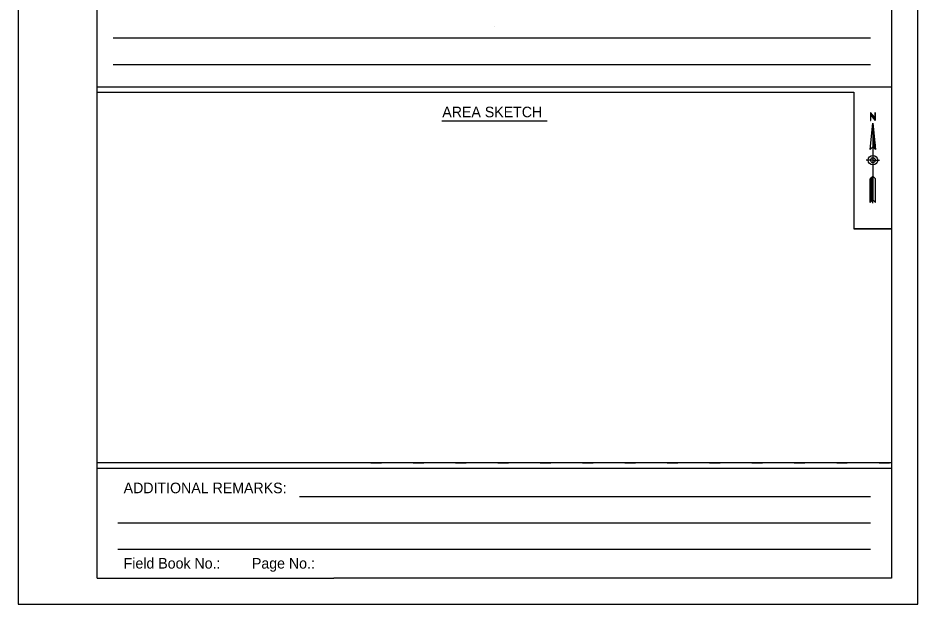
# Model space of a CAD drawing. Extents: x 4549 to 5399, y 9 to 1109.
# Drawn here: x 4549 to 5399, y 9 to 563 of the extents above; entities that cross this region are included whole.
import ezdxf

# ---------------------------------------------------------------- set-up
doc = ezdxf.new("R2010")
doc.units = 0
for name, color, linetype in [('1', 7, 'Continuous'), ('30', 7, 'Continuous'), ('63', 7, 'Continuous')]:
    doc.layers.add(name, color=color, linetype=linetype)

msp = doc.modelspace()

# ---------------------------------------------------------------- linework, layer by layer
at = {"layer": '1'}
for p, q in [((4548.88, 1109.42), (4548.88, 9.42)), ((4882.07, 142.83), (4887.07, 142.83)), ((4887.07, 142.83), (4892.07, 142.83)), ((4922.07, 142.83), (4927.07, 142.83)), ((4927.07, 142.83), (4932.07, 142.83)), ((4962.07, 142.83), (4967.07, 142.83)), ((4967.07, 142.83), (4972.07, 142.83)), ((5002.07, 142.83), (5007.07, 142.83)), ((5007.07, 142.83), (5012.07, 142.83)), ((5042.07, 142.83), (5047.07, 142.83)), ((5047.07, 142.83), (5052.07, 142.83)), ((5082.07, 142.84), (5087.07, 142.84)), ((5087.07, 142.84), (5092.07, 142.84)), ((5122.07, 142.84), (5127.07, 142.84)), ((5127.07, 142.84), (5132.07, 142.84)), ((5162.07, 142.84), (5167.07, 142.84)), ((5167.07, 142.84), (5172.07, 142.84)), ((5202.07, 142.84), (5207.07, 142.84)), ((5207.07, 142.84), (5212.07, 142.84)), ((5242.07, 142.84), (5247.07, 142.84)), ((5247.07, 142.84), (5252.07, 142.84)), ((5282.07, 142.84), (5287.07, 142.84)), ((5287.07, 142.84), (5292.07, 142.84)), ((5322.07, 142.84), (5327.07, 142.84)), ((5327.07, 142.84), (5332.07, 142.84)), ((5362.07, 142.84), (5367.07, 142.84)), ((5367.07, 142.84), (5372.07, 142.84))]:
    msp.add_line(p, q, dxfattribs=at)
msp.add_lwpolyline([(4623.54, 492.85), (5098.54, 492.85), (5338.16, 492.85), (5338.16, 363.96), (5373.87, 363.96), (5373.87, 142.84), (4623.54, 142.83)], close=True, dxfattribs=at)
at = {"layer": '30'}
for p, q in [((4638.83, 544.18), (5354.17, 544.18)), ((4638.83, 519.18), (5354.17, 519.18)), ((4623.54, 497.85), (5373.87, 497.85)), ((4623.54, 492.85), (5338.16, 492.85)), ((5338.16, 492.85), (5338.16, 363.96)), ((4949.24, 465.96), (5048.76, 465.96)), ((5356.31, 428.68), (5350.06, 428.68)), ((5356.31, 428.68), (5362.55, 428.68)), ((5356.31, 388.15), (5356.31, 413.68)), ((5373.87, 363.96), (5338.16, 363.96)), ((5373.87, 142.84), (4623.54, 142.83)), ((4623.54, 137.84), (5373.87, 137.84)), ((4814.69, 111.1), (5354.17, 111.1)), ((4643.23, 86.1), (5354.17, 86.1)), ((4643.23, 61.1), (5354.17, 61.1)), ((4623.54, 33.94), (4847.07, 33.94)), ((4847.42, 33.94), (4847.07, 33.94)), ((5373.87, 33.93), (4847.07, 33.94))]:
    msp.add_line(p, q, dxfattribs=at)
for points in [[(5358.41, 468.6), (5358.41, 473.68), (5358.56, 473.68), (5358.56, 466.18), (5358.23, 466.56), (5358.23, 468.81), (5357.9, 469.2), (5357.9, 466.95), (5357.57, 467.33), (5357.57, 469.58), (5357.24, 469.97), (5357.24, 467.72), (5356.91, 468.1), (5356.91, 470.35), (5356.58, 470.74), (5356.58, 468.49), (5356.25, 468.87), (5356.25, 471.12), (5355.92, 471.51), (5355.92, 469.26), (5355.59, 469.64), (5355.59, 471.89), (5355.26, 472.28), (5355.26, 470.03), (5354.93, 470.41), (5354.93, 472.66), (5354.6, 473.05), (5354.6, 470.8), (5354.27, 471.18), (5354.27, 473.43), (5354.06, 473.68), (5354.06, 466.18), (5354.21, 466.18), (5354.21, 471.25), (5358.56, 466.18), (5358.56, 468.43), (5354.27, 473.43)], [(5356.31, 441.18), (5353.81, 438.68), (5356.31, 463.68), (5358.8, 438.68), (5358.62, 438.87), (5358.62, 440.57), (5358.29, 443.87), (5358.29, 439.2), (5357.96, 439.53), (5357.96, 447.17), (5357.63, 450.47), (5357.63, 439.86), (5357.3, 440.28), (5357.3, 453.77), (5356.97, 457.08), (5356.97, 440.52), (5356.64, 440.85), (5356.64, 460.38), (5356.31, 463.68), (5356.31, 441.18), (5358.8, 438.68), (5356.31, 441.18), (5356.31, 391.18), (5358.8, 388.68), (5358.8, 411.18), (5356.31, 413.68), (5353.81, 411.18), (5353.81, 388.68), (5356.31, 391.18), (5356.12, 390.99), (5356.12, 413.49), (5355.79, 413.16), (5355.79, 390.66), (5355.46, 390.33), (5355.46, 412.83), (5355.13, 412.5), (5355.13, 390), (5354.8, 389.67), (5354.8, 412.17), (5354.47, 411.84), (5354.47, 389.34), (5354.14, 389.01), (5354.14, 411.51)]]:
    msp.add_lwpolyline(points, dxfattribs=at)
msp.add_lwpolyline([(5356.31, 391.18), (5353.81, 388.68), (5353.81, 411.18), (5356.31, 413.68)], close=True, dxfattribs=at)
for radius in [4.5, 2.25]:
    msp.add_circle((5356.31, 428.68), radius, dxfattribs=at)
at = {"layer": '63'}
for p, q in [((5398.88, 9.42), (5398.88, 1109.42)), ((4623.54, 556.82), (4623.54, 1084.42)), ((5373.88, 1084.42), (5373.87, 33.93)), ((4623.54, 33.94), (4623.54, 556.82)), ((4998.88, 554.62), (4998.88, 554.62)), ((5398.88, 142.83), (5398.88, 142.83)), ((5398.88, 142.83), (5398.88, 142.83)), ((5398.88, 142.83), (5398.88, 142.83)), ((4548.88, 9.42), (5398.88, 9.42))]:
    msp.add_line(p, q, dxfattribs=at)

# ---------------------------------------------------------------- texts
at = {"layer": '30'}
for s, p in [('AREA SKETCH', (4949.61, 469.22)), ('ADDITIONAL REMARKS:', (4648.66, 114.07)), ('Field Book No.:        Page No.:', (4648.66, 42.88))]:
    msp.add_text(s, height=10, dxfattribs=at).set_placement(p)

doc.saveas('drawing.dxf')
